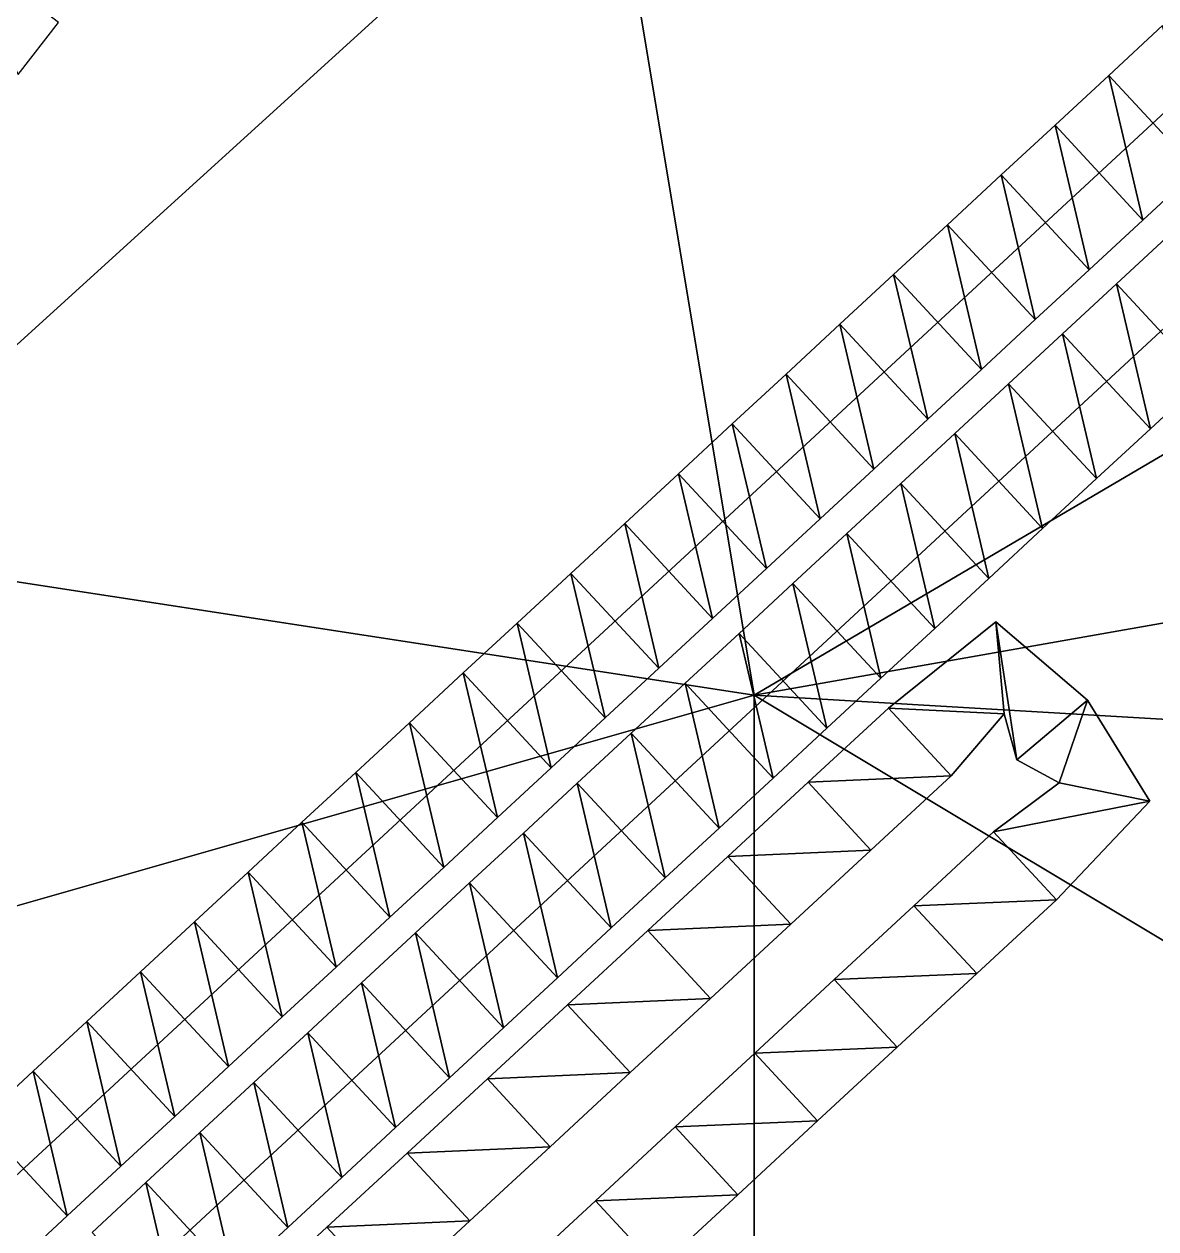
# Model space of a CAD drawing. Header units: metres. Extents: x -1103 to 901, y -902 to 905.
# Drawn here: x -1041.76 to -1011.13, y -532.44 to -499.84 of the extents above; entities that cross this region are included whole.
import ezdxf

# ---------------------------------------------------------------- set-up
doc = ezdxf.new("R2010")
doc.units = ezdxf.units.M
for name, color, linetype in [('OSM_BRIDGES', 6, 'CONTINUOUS'), ('OSM_PLATFORMS', 40, 'CONTINUOUS'), ('OSM_RAIL_AXES', 6, 'CONTINUOUS'), ('OSM_RAIL_SURFACE', 7, 'CONTINUOUS'), ('OSM_TERRAIN', 3, 'CONTINUOUS')]:
    doc.layers.add(name, color=color, linetype=linetype)

msp = doc.modelspace()

# ---------------------------------------------------------------- linework, layer by layer
at = {"layer": 'OSM_BRIDGES'}
for points in [[(-1010.952, -499.878, 12.583), (-1010.952, -499.878, 11.483), (-1012.407, -501.226, 11.479)], [(-1010.952, -499.878, 12.583), (-1012.407, -501.226, 11.479), (-1012.407, -501.226, 12.579)], [(-1010.952, -499.878, 11.483), (-1010.029, -503.794, 11.479), (-1012.407, -501.226, 11.479)], [(-1012.407, -501.226, 12.579), (-1012.407, -501.226, 11.479), (-1013.863, -502.574, 11.475)], [(-1012.407, -501.226, 12.579), (-1013.863, -502.574, 11.475), (-1013.863, -502.574, 12.575)], [(-1012.407, -501.226, 11.479), (-1011.485, -505.142, 11.475), (-1013.863, -502.574, 11.475)], [(-1012.407, -501.226, 11.479), (-1010.029, -503.794, 11.479), (-1011.485, -505.142, 11.475)], [(-1013.863, -502.574, 12.575), (-1013.863, -502.574, 11.475), (-1015.318, -503.921, 11.471)], [(-1013.863, -502.574, 12.575), (-1015.318, -503.921, 11.471), (-1015.318, -503.921, 12.571)], [(-1013.863, -502.574, 11.475), (-1012.94, -506.489, 11.471), (-1015.318, -503.921, 11.471)], [(-1013.863, -502.574, 11.475), (-1011.485, -505.142, 11.475), (-1012.94, -506.489, 11.471)], [(-1015.318, -503.921, 12.571), (-1015.318, -503.921, 11.471), (-1016.774, -505.269, 11.467)], [(-1015.318, -503.921, 12.571), (-1016.774, -505.269, 11.467), (-1016.774, -505.269, 12.567)], [(-1015.318, -503.921, 11.471), (-1014.396, -507.837, 11.467), (-1016.774, -505.269, 11.467)], [(-1015.318, -503.921, 11.471), (-1012.94, -506.489, 11.471), (-1014.396, -507.837, 11.467)], [(-1010.029, -503.794, 12.579), (-1011.485, -505.142, 12.575), (-1011.485, -505.142, 11.475)], [(-1010.029, -503.794, 12.579), (-1011.485, -505.142, 11.475), (-1010.029, -503.794, 11.479)], [(-1016.774, -505.269, 12.567), (-1016.774, -505.269, 11.467), (-1018.229, -506.617, 11.462)], [(-1016.774, -505.269, 12.567), (-1018.229, -506.617, 11.462), (-1018.229, -506.617, 12.562)], [(-1016.774, -505.269, 11.467), (-1015.851, -509.185, 11.462), (-1018.229, -506.617, 11.462)], [(-1016.774, -505.269, 11.467), (-1014.396, -507.837, 11.467), (-1015.851, -509.185, 11.462)], [(-1011.485, -505.142, 12.575), (-1012.94, -506.489, 12.571), (-1012.94, -506.489, 11.471)], [(-1011.485, -505.142, 12.575), (-1012.94, -506.489, 11.471), (-1011.485, -505.142, 11.475)], [(-1010.742, -505.518, 12.621), (-1010.742, -505.518, 11.521), (-1012.201, -506.869, 11.516)], [(-1010.742, -505.518, 12.621), (-1012.201, -506.869, 11.516), (-1012.201, -506.869, 12.616)], [(-1010.742, -505.518, 11.521), (-1009.822, -509.437, 11.516), (-1012.201, -506.869, 11.516)], [(-1018.229, -506.617, 12.562), (-1018.229, -506.617, 11.462), (-1019.684, -507.964, 11.458)], [(-1018.229, -506.617, 12.562), (-1019.684, -507.964, 11.458), (-1019.684, -507.964, 12.558)], [(-1018.229, -506.617, 11.462), (-1017.307, -510.532, 11.458), (-1019.684, -507.964, 11.458)], [(-1018.229, -506.617, 11.462), (-1015.851, -509.185, 11.462), (-1017.307, -510.532, 11.458)], [(-1012.94, -506.489, 12.571), (-1014.396, -507.837, 12.567), (-1014.396, -507.837, 11.467)], [(-1012.94, -506.489, 12.571), (-1014.396, -507.837, 11.467), (-1012.94, -506.489, 11.471)], [(-1012.201, -506.869, 12.616), (-1012.201, -506.869, 11.516), (-1013.66, -508.22, 11.51)], [(-1012.201, -506.869, 12.616), (-1013.66, -508.22, 11.51), (-1013.66, -508.22, 12.61)], [(-1012.201, -506.869, 11.516), (-1011.281, -510.788, 11.51), (-1013.66, -508.22, 11.51)], [(-1012.201, -506.869, 11.516), (-1009.822, -509.437, 11.516), (-1011.281, -510.788, 11.51)], [(-1019.684, -507.964, 12.558), (-1019.684, -507.964, 11.458), (-1021.14, -509.312, 11.454)], [(-1019.684, -507.964, 12.558), (-1021.14, -509.312, 11.454), (-1021.14, -509.312, 12.554)], [(-1019.684, -507.964, 11.458), (-1018.762, -511.88, 11.454), (-1021.14, -509.312, 11.454)], [(-1019.684, -507.964, 11.458), (-1017.307, -510.532, 11.458), (-1018.762, -511.88, 11.454)], [(-1014.396, -507.837, 12.567), (-1015.851, -509.185, 12.562), (-1015.851, -509.185, 11.462)], [(-1014.396, -507.837, 12.567), (-1015.851, -509.185, 11.462), (-1014.396, -507.837, 11.467)], [(-1013.66, -508.22, 12.61), (-1013.66, -508.22, 11.51), (-1015.118, -509.571, 11.505)], [(-1013.66, -508.22, 12.61), (-1015.118, -509.571, 11.505), (-1015.118, -509.571, 12.605)], [(-1013.66, -508.22, 11.51), (-1012.74, -512.139, 11.505), (-1015.118, -509.571, 11.505)], [(-1013.66, -508.22, 11.51), (-1011.281, -510.788, 11.51), (-1012.74, -512.139, 11.505)], [(-1021.14, -509.312, 12.554), (-1021.14, -509.312, 11.454), (-1022.595, -510.66, 11.45)], [(-1021.14, -509.312, 12.554), (-1022.595, -510.66, 11.45), (-1022.595, -510.66, 12.55)], [(-1021.14, -509.312, 11.454), (-1020.217, -513.228, 11.45), (-1022.595, -510.66, 11.45)], [(-1021.14, -509.312, 11.454), (-1018.762, -511.88, 11.454), (-1020.217, -513.228, 11.45)], [(-1015.851, -509.185, 12.562), (-1017.307, -510.532, 12.558), (-1017.307, -510.532, 11.458)], [(-1015.851, -509.185, 12.562), (-1017.307, -510.532, 11.458), (-1015.851, -509.185, 11.462)], [(-1015.118, -509.571, 12.605), (-1015.118, -509.571, 11.505), (-1016.577, -510.922, 11.5)], [(-1015.118, -509.571, 12.605), (-1016.577, -510.922, 11.5), (-1016.577, -510.922, 12.6)], [(-1015.118, -509.571, 11.505), (-1014.199, -513.49, 11.5), (-1016.577, -510.922, 11.5)], [(-1015.118, -509.571, 11.505), (-1012.74, -512.139, 11.505), (-1014.199, -513.49, 11.5)], [(-1009.822, -509.437, 12.616), (-1011.281, -510.788, 12.61), (-1011.281, -510.788, 11.51)], [(-1009.822, -509.437, 12.616), (-1011.281, -510.788, 11.51), (-1009.822, -509.437, 11.516)], [(-1017.307, -510.532, 12.558), (-1018.762, -511.88, 12.554), (-1018.762, -511.88, 11.454)], [(-1017.307, -510.532, 12.558), (-1018.762, -511.88, 11.454), (-1017.307, -510.532, 11.458)], [(-1022.595, -510.66, 12.55), (-1022.595, -510.66, 11.45), (-1024.051, -512.007, 11.446)], [(-1022.595, -510.66, 12.55), (-1024.051, -512.007, 11.446), (-1024.051, -512.007, 12.546)], [(-1022.595, -510.66, 11.45), (-1021.673, -514.575, 11.446), (-1024.051, -512.007, 11.446)], [(-1022.595, -510.66, 11.45), (-1020.217, -513.228, 11.45), (-1021.673, -514.575, 11.446)], [(-1016.577, -510.922, 12.6), (-1016.577, -510.922, 11.5), (-1018.036, -512.273, 11.494)], [(-1016.577, -510.922, 12.6), (-1018.036, -512.273, 11.494), (-1018.036, -512.273, 12.594)], [(-1016.577, -510.922, 11.5), (-1015.658, -514.841, 11.494), (-1018.036, -512.273, 11.494)], [(-1016.577, -510.922, 11.5), (-1014.199, -513.49, 11.5), (-1015.658, -514.841, 11.494)], [(-1011.281, -510.788, 12.61), (-1012.74, -512.139, 12.605), (-1012.74, -512.139, 11.505)], [(-1011.281, -510.788, 12.61), (-1012.74, -512.139, 11.505), (-1011.281, -510.788, 11.51)], [(-1018.762, -511.88, 12.554), (-1020.217, -513.228, 12.55), (-1020.217, -513.228, 11.45)], [(-1018.762, -511.88, 12.554), (-1020.217, -513.228, 11.45), (-1018.762, -511.88, 11.454)], [(-1024.051, -512.007, 12.546), (-1024.051, -512.007, 11.446), (-1025.506, -513.355, 11.441)], [(-1024.051, -512.007, 12.546), (-1025.506, -513.355, 11.441), (-1025.506, -513.355, 12.541)], [(-1024.051, -512.007, 11.446), (-1023.128, -515.923, 11.441), (-1025.506, -513.355, 11.441)], [(-1024.051, -512.007, 11.446), (-1021.673, -514.575, 11.446), (-1023.128, -515.923, 11.441)], [(-1012.74, -512.139, 12.605), (-1014.199, -513.49, 12.6), (-1014.199, -513.49, 11.5)], [(-1012.74, -512.139, 12.605), (-1014.199, -513.49, 11.5), (-1012.74, -512.139, 11.505)], [(-1018.036, -512.273, 12.594), (-1018.036, -512.273, 11.494), (-1019.495, -513.624, 11.489)], [(-1018.036, -512.273, 12.594), (-1019.495, -513.624, 11.489), (-1019.495, -513.624, 12.589)], [(-1018.036, -512.273, 11.494), (-1017.117, -516.192, 11.489), (-1019.495, -513.624, 11.489)], [(-1018.036, -512.273, 11.494), (-1015.658, -514.841, 11.494), (-1017.117, -516.192, 11.489)], [(-1025.506, -513.355, 12.541), (-1025.506, -513.355, 11.441), (-1026.962, -514.703, 11.437)], [(-1025.506, -513.355, 12.541), (-1026.962, -514.703, 11.437), (-1026.962, -514.703, 12.537)], [(-1025.506, -513.355, 11.441), (-1024.584, -517.271, 11.437), (-1026.962, -514.703, 11.437)], [(-1025.506, -513.355, 11.441), (-1023.128, -515.923, 11.441), (-1024.584, -517.271, 11.437)], [(-1020.217, -513.228, 12.55), (-1021.673, -514.575, 12.546), (-1021.673, -514.575, 11.446)], [(-1020.217, -513.228, 12.55), (-1021.673, -514.575, 11.446), (-1020.217, -513.228, 11.45)], [(-1014.199, -513.49, 12.6), (-1015.658, -514.841, 12.594), (-1015.658, -514.841, 11.494)], [(-1014.199, -513.49, 12.6), (-1015.658, -514.841, 11.494), (-1014.199, -513.49, 11.5)], [(-1019.495, -513.624, 12.589), (-1019.495, -513.624, 11.489), (-1020.954, -514.976, 11.484)], [(-1019.495, -513.624, 12.589), (-1020.954, -514.976, 11.484), (-1020.954, -514.976, 12.584)], [(-1019.495, -513.624, 11.489), (-1018.575, -517.543, 11.484), (-1020.954, -514.976, 11.484)], [(-1019.495, -513.624, 11.489), (-1017.117, -516.192, 11.489), (-1018.575, -517.543, 11.484)], [(-1026.962, -514.703, 12.537), (-1026.962, -514.703, 11.437), (-1028.417, -516.05, 11.433)], [(-1026.962, -514.703, 12.537), (-1028.417, -516.05, 11.433), (-1028.417, -516.05, 12.533)], [(-1026.962, -514.703, 11.437), (-1026.039, -518.618, 11.433), (-1028.417, -516.05, 11.433)], [(-1026.962, -514.703, 11.437), (-1024.584, -517.271, 11.437), (-1026.039, -518.618, 11.433)], [(-1021.673, -514.575, 12.546), (-1023.128, -515.923, 12.541), (-1023.128, -515.923, 11.441)], [(-1021.673, -514.575, 12.546), (-1023.128, -515.923, 11.441), (-1021.673, -514.575, 11.446)], [(-1015.658, -514.841, 12.594), (-1017.117, -516.192, 12.589), (-1017.117, -516.192, 11.489)], [(-1015.658, -514.841, 12.594), (-1017.117, -516.192, 11.489), (-1015.658, -514.841, 11.494)], [(-1020.954, -514.976, 12.584), (-1020.954, -514.976, 11.484), (-1022.412, -516.327, 11.478)], [(-1020.954, -514.976, 12.584), (-1022.412, -516.327, 11.478), (-1022.412, -516.327, 12.578)], [(-1020.954, -514.976, 11.484), (-1020.034, -518.894, 11.478), (-1022.412, -516.327, 11.478)], [(-1020.954, -514.976, 11.484), (-1018.575, -517.543, 11.484), (-1020.034, -518.894, 11.478)], [(-1028.417, -516.05, 12.533), (-1028.417, -516.05, 11.433), (-1029.873, -517.398, 11.429)], [(-1028.417, -516.05, 12.533), (-1029.873, -517.398, 11.429), (-1029.873, -517.398, 12.529)], [(-1028.417, -516.05, 11.433), (-1027.495, -519.966, 11.429), (-1029.873, -517.398, 11.429)], [(-1028.417, -516.05, 11.433), (-1026.039, -518.618, 11.433), (-1027.495, -519.966, 11.429)], [(-1023.128, -515.923, 12.541), (-1024.584, -517.271, 12.537), (-1024.584, -517.271, 11.437)], [(-1023.128, -515.923, 12.541), (-1024.584, -517.271, 11.437), (-1023.128, -515.923, 11.441)], [(-1022.412, -516.327, 12.578), (-1022.412, -516.327, 11.478), (-1023.871, -517.678, 11.473)], [(-1022.412, -516.327, 12.578), (-1023.871, -517.678, 11.473), (-1023.871, -517.678, 12.573)], [(-1022.412, -516.327, 11.478), (-1021.493, -520.246, 11.473), (-1023.871, -517.678, 11.473)], [(-1022.412, -516.327, 11.478), (-1020.034, -518.894, 11.478), (-1021.493, -520.246, 11.473)], [(-1017.117, -516.192, 12.589), (-1018.575, -517.543, 12.584), (-1018.575, -517.543, 11.484)], [(-1017.117, -516.192, 12.589), (-1018.575, -517.543, 11.484), (-1017.117, -516.192, 11.489)], [(-1029.873, -517.398, 12.529), (-1029.873, -517.398, 11.429), (-1031.328, -518.746, 11.424)], [(-1029.873, -517.398, 12.529), (-1031.328, -518.746, 11.424), (-1031.328, -518.746, 12.524)], [(-1029.873, -517.398, 11.429), (-1028.95, -521.314, 11.424), (-1031.328, -518.746, 11.424)], [(-1029.873, -517.398, 11.429), (-1027.495, -519.966, 11.429), (-1028.95, -521.314, 11.424)], [(-1024.584, -517.271, 12.537), (-1026.039, -518.618, 12.533), (-1026.039, -518.618, 11.433)], [(-1024.584, -517.271, 12.537), (-1026.039, -518.618, 11.433), (-1024.584, -517.271, 11.437)], [(-1023.871, -517.678, 12.573), (-1023.871, -517.678, 11.473), (-1025.33, -519.029, 11.468)], [(-1023.871, -517.678, 12.573), (-1025.33, -519.029, 11.468), (-1025.33, -519.029, 12.568)], [(-1023.871, -517.678, 11.473), (-1022.952, -521.597, 11.468), (-1025.33, -519.029, 11.468)], [(-1023.871, -517.678, 11.473), (-1021.493, -520.246, 11.473), (-1022.952, -521.597, 11.468)], [(-1018.575, -517.543, 12.584), (-1020.034, -518.894, 12.578), (-1020.034, -518.894, 11.478)], [(-1018.575, -517.543, 12.584), (-1020.034, -518.894, 11.478), (-1018.575, -517.543, 11.484)], [(-1031.328, -518.746, 12.524), (-1031.328, -518.746, 11.424), (-1032.783, -520.093, 11.42)], [(-1031.328, -518.746, 12.524), (-1032.783, -520.093, 11.42), (-1032.783, -520.093, 12.52)], [(-1031.328, -518.746, 11.424), (-1030.405, -522.661, 11.42), (-1032.783, -520.093, 11.42)], [(-1031.328, -518.746, 11.424), (-1028.95, -521.314, 11.424), (-1030.405, -522.661, 11.42)], [(-1026.039, -518.618, 12.533), (-1027.495, -519.966, 12.529), (-1027.495, -519.966, 11.429)], [(-1026.039, -518.618, 12.533), (-1027.495, -519.966, 11.429), (-1026.039, -518.618, 11.433)], [(-1025.33, -519.029, 12.568), (-1025.33, -519.029, 11.468), (-1026.789, -520.38, 11.462)], [(-1025.33, -519.029, 12.568), (-1026.789, -520.38, 11.462), (-1026.789, -520.38, 12.562)], [(-1025.33, -519.029, 11.468), (-1024.411, -522.948, 11.462), (-1026.789, -520.38, 11.462)], [(-1025.33, -519.029, 11.468), (-1022.952, -521.597, 11.468), (-1024.411, -522.948, 11.462)], [(-1020.034, -518.894, 12.578), (-1021.493, -520.246, 12.573), (-1021.493, -520.246, 11.473)], [(-1020.034, -518.894, 12.578), (-1021.493, -520.246, 11.473), (-1020.034, -518.894, 11.478)], [(-1027.495, -519.966, 12.529), (-1028.95, -521.314, 12.524), (-1028.95, -521.314, 11.424)], [(-1027.495, -519.966, 12.529), (-1028.95, -521.314, 11.424), (-1027.495, -519.966, 11.429)], [(-1032.783, -520.093, 12.52), (-1032.783, -520.093, 11.42), (-1034.239, -521.441, 11.416)], [(-1032.783, -520.093, 12.52), (-1034.239, -521.441, 11.416), (-1034.239, -521.441, 12.516)], [(-1032.783, -520.093, 11.42), (-1031.861, -524.009, 11.416), (-1034.239, -521.441, 11.416)], [(-1032.783, -520.093, 11.42), (-1030.405, -522.661, 11.42), (-1031.861, -524.009, 11.416)], [(-1026.789, -520.38, 12.562), (-1026.789, -520.38, 11.462), (-1028.248, -521.731, 11.457)], [(-1026.789, -520.38, 12.562), (-1028.248, -521.731, 11.457), (-1028.248, -521.731, 12.557)], [(-1026.789, -520.38, 11.462), (-1025.87, -524.299, 11.457), (-1028.248, -521.731, 11.457)], [(-1026.789, -520.38, 11.462), (-1024.411, -522.948, 11.462), (-1025.87, -524.299, 11.457)], [(-1021.493, -520.246, 12.573), (-1022.952, -521.597, 12.568), (-1022.952, -521.597, 11.468)], [(-1021.493, -520.246, 12.573), (-1022.952, -521.597, 11.468), (-1021.493, -520.246, 11.473)], [(-1028.95, -521.314, 12.524), (-1030.405, -522.661, 12.52), (-1030.405, -522.661, 11.42)], [(-1028.95, -521.314, 12.524), (-1030.405, -522.661, 11.42), (-1028.95, -521.314, 11.424)], [(-1034.239, -521.441, 12.516), (-1034.239, -521.441, 11.416), (-1035.694, -522.789, 11.412)], [(-1034.239, -521.441, 12.516), (-1035.694, -522.789, 11.412), (-1035.694, -522.789, 12.512)], [(-1034.239, -521.441, 11.416), (-1033.316, -525.357, 11.412), (-1035.694, -522.789, 11.412)], [(-1034.239, -521.441, 11.416), (-1031.861, -524.009, 11.416), (-1033.316, -525.357, 11.412)], [(-1022.952, -521.597, 12.568), (-1024.411, -522.948, 12.562), (-1024.411, -522.948, 11.462)], [(-1022.952, -521.597, 12.568), (-1024.411, -522.948, 11.462), (-1022.952, -521.597, 11.468)], [(-1028.248, -521.731, 12.557), (-1028.248, -521.731, 11.457), (-1029.707, -523.082, 11.452)], [(-1028.248, -521.731, 12.557), (-1029.707, -523.082, 11.452), (-1029.707, -523.082, 12.552)], [(-1028.248, -521.731, 11.457), (-1027.328, -525.65, 11.452), (-1029.707, -523.082, 11.452)], [(-1028.248, -521.731, 11.457), (-1025.87, -524.299, 11.457), (-1027.328, -525.65, 11.452)], [(-1030.405, -522.661, 12.52), (-1031.861, -524.009, 12.516), (-1031.861, -524.009, 11.416)], [(-1030.405, -522.661, 12.52), (-1031.861, -524.009, 11.416), (-1030.405, -522.661, 11.42)], [(-1035.694, -522.789, 12.512), (-1035.694, -522.789, 11.412), (-1037.15, -524.136, 11.408)], [(-1035.694, -522.789, 12.512), (-1037.15, -524.136, 11.408), (-1037.15, -524.136, 12.508)], [(-1035.694, -522.789, 11.412), (-1034.772, -526.704, 11.408), (-1037.15, -524.136, 11.408)], [(-1035.694, -522.789, 11.412), (-1033.316, -525.357, 11.412), (-1034.772, -526.704, 11.408)], [(-1024.411, -522.948, 12.562), (-1025.87, -524.299, 12.557), (-1025.87, -524.299, 11.457)], [(-1024.411, -522.948, 12.562), (-1025.87, -524.299, 11.457), (-1024.411, -522.948, 11.462)], [(-1029.707, -523.082, 12.552), (-1029.707, -523.082, 11.452), (-1031.165, -524.433, 11.446)], [(-1029.707, -523.082, 12.552), (-1031.165, -524.433, 11.446), (-1031.165, -524.433, 12.546)], [(-1029.707, -523.082, 11.452), (-1028.787, -527.001, 11.446), (-1031.165, -524.433, 11.446)], [(-1029.707, -523.082, 11.452), (-1027.328, -525.65, 11.452), (-1028.787, -527.001, 11.446)], [(-1037.15, -524.136, 12.508), (-1037.15, -524.136, 11.408), (-1038.605, -525.484, 11.403)], [(-1037.15, -524.136, 12.508), (-1038.605, -525.484, 11.403), (-1038.605, -525.484, 12.503)], [(-1037.15, -524.136, 11.408), (-1036.227, -528.052, 11.403), (-1038.605, -525.484, 11.403)], [(-1037.15, -524.136, 11.408), (-1034.772, -526.704, 11.408), (-1036.227, -528.052, 11.403)], [(-1031.861, -524.009, 12.516), (-1033.316, -525.357, 12.512), (-1033.316, -525.357, 11.412)], [(-1031.861, -524.009, 12.516), (-1033.316, -525.357, 11.412), (-1031.861, -524.009, 11.416)], [(-1025.87, -524.299, 12.557), (-1027.328, -525.65, 12.552), (-1027.328, -525.65, 11.452)], [(-1025.87, -524.299, 12.557), (-1027.328, -525.65, 11.452), (-1025.87, -524.299, 11.457)], [(-1031.165, -524.433, 12.546), (-1031.165, -524.433, 11.446), (-1032.624, -525.784, 11.441)], [(-1031.165, -524.433, 12.546), (-1032.624, -525.784, 11.441), (-1032.624, -525.784, 12.541)], [(-1031.165, -524.433, 11.446), (-1030.246, -528.352, 11.441), (-1032.624, -525.784, 11.441)], [(-1031.165, -524.433, 11.446), (-1028.787, -527.001, 11.446), (-1030.246, -528.352, 11.441)], [(-1038.605, -525.484, 12.503), (-1038.605, -525.484, 11.403), (-1040.061, -526.832, 11.399)], [(-1038.605, -525.484, 12.503), (-1040.061, -526.832, 11.399), (-1040.061, -526.832, 12.499)], [(-1038.605, -525.484, 11.403), (-1037.683, -529.4, 11.399), (-1040.061, -526.832, 11.399)], [(-1038.605, -525.484, 11.403), (-1036.227, -528.052, 11.403), (-1037.683, -529.4, 11.399)], [(-1033.316, -525.357, 12.512), (-1034.772, -526.704, 12.508), (-1034.772, -526.704, 11.408)], [(-1033.316, -525.357, 12.512), (-1034.772, -526.704, 11.408), (-1033.316, -525.357, 11.412)], [(-1032.624, -525.784, 12.541), (-1032.624, -525.784, 11.441), (-1034.083, -527.135, 11.435)], [(-1032.624, -525.784, 12.541), (-1034.083, -527.135, 11.435), (-1034.083, -527.135, 12.535)], [(-1032.624, -525.784, 11.441), (-1031.705, -529.703, 11.435), (-1034.083, -527.135, 11.435)], [(-1032.624, -525.784, 11.441), (-1030.246, -528.352, 11.441), (-1031.705, -529.703, 11.435)], [(-1027.328, -525.65, 12.552), (-1028.787, -527.001, 12.546), (-1028.787, -527.001, 11.446)], [(-1027.328, -525.65, 12.552), (-1028.787, -527.001, 11.446), (-1027.328, -525.65, 11.452)], [(-1040.061, -526.832, 12.499), (-1040.061, -526.832, 11.399), (-1041.516, -528.179, 11.395)], [(-1040.061, -526.832, 12.499), (-1041.516, -528.179, 11.395), (-1041.516, -528.179, 12.495)], [(-1040.061, -526.832, 11.399), (-1039.138, -530.747, 11.395), (-1041.516, -528.179, 11.395)], [(-1040.061, -526.832, 11.399), (-1037.683, -529.4, 11.399), (-1039.138, -530.747, 11.395)], [(-1034.772, -526.704, 12.508), (-1036.227, -528.052, 12.503), (-1036.227, -528.052, 11.403)], [(-1034.772, -526.704, 12.508), (-1036.227, -528.052, 11.403), (-1034.772, -526.704, 11.408)], [(-1034.083, -527.135, 12.535), (-1034.083, -527.135, 11.435), (-1035.542, -528.486, 11.43)], [(-1034.083, -527.135, 12.535), (-1035.542, -528.486, 11.43), (-1035.542, -528.486, 12.53)], [(-1034.083, -527.135, 11.435), (-1033.164, -531.054, 11.43), (-1035.542, -528.486, 11.43)], [(-1034.083, -527.135, 11.435), (-1031.705, -529.703, 11.435), (-1033.164, -531.054, 11.43)], [(-1028.787, -527.001, 12.546), (-1030.246, -528.352, 12.541), (-1030.246, -528.352, 11.441)], [(-1028.787, -527.001, 12.546), (-1030.246, -528.352, 11.441), (-1028.787, -527.001, 11.446)], [(-1041.516, -528.179, 12.495), (-1041.516, -528.179, 11.395), (-1042.971, -529.527, 11.391)], [(-1041.516, -528.179, 12.495), (-1042.971, -529.527, 11.391), (-1042.971, -529.527, 12.491)], [(-1041.516, -528.179, 11.395), (-1040.594, -532.095, 11.391), (-1042.971, -529.527, 11.391)], [(-1041.516, -528.179, 11.395), (-1039.138, -530.747, 11.395), (-1040.594, -532.095, 11.391)], [(-1036.227, -528.052, 12.503), (-1037.683, -529.4, 12.499), (-1037.683, -529.4, 11.399)], [(-1036.227, -528.052, 12.503), (-1037.683, -529.4, 11.399), (-1036.227, -528.052, 11.403)], [(-1035.542, -528.486, 12.53), (-1035.542, -528.486, 11.43), (-1037.001, -529.838, 11.425)], [(-1035.542, -528.486, 12.53), (-1037.001, -529.838, 11.425), (-1037.001, -529.838, 12.525)], [(-1035.542, -528.486, 11.43), (-1034.623, -532.405, 11.425), (-1037.001, -529.838, 11.425)], [(-1035.542, -528.486, 11.43), (-1033.164, -531.054, 11.43), (-1034.623, -532.405, 11.425)], [(-1030.246, -528.352, 12.541), (-1031.705, -529.703, 12.535), (-1031.705, -529.703, 11.435)], [(-1030.246, -528.352, 12.541), (-1031.705, -529.703, 11.435), (-1030.246, -528.352, 11.441)], [(-1042.971, -529.527, 11.391), (-1040.594, -532.095, 11.391), (-1042.049, -533.443, 11.387)], [(-1037.683, -529.4, 12.499), (-1039.138, -530.747, 12.495), (-1039.138, -530.747, 11.395)], [(-1037.683, -529.4, 12.499), (-1039.138, -530.747, 11.395), (-1037.683, -529.4, 11.399)], [(-1037.001, -529.838, 12.525), (-1037.001, -529.838, 11.425), (-1038.46, -531.189, 11.419)], [(-1037.001, -529.838, 12.525), (-1038.46, -531.189, 11.419), (-1038.46, -531.189, 12.519)], [(-1037.001, -529.838, 11.425), (-1036.081, -533.757, 11.419), (-1038.46, -531.189, 11.419)], [(-1037.001, -529.838, 11.425), (-1034.623, -532.405, 11.425), (-1036.081, -533.757, 11.419)], [(-1031.705, -529.703, 12.535), (-1033.164, -531.054, 12.53), (-1033.164, -531.054, 11.43)], [(-1031.705, -529.703, 12.535), (-1033.164, -531.054, 11.43), (-1031.705, -529.703, 11.435)], [(-1039.138, -530.747, 12.495), (-1040.594, -532.095, 12.491), (-1040.594, -532.095, 11.391)], [(-1039.138, -530.747, 12.495), (-1040.594, -532.095, 11.391), (-1039.138, -530.747, 11.395)], [(-1033.164, -531.054, 12.53), (-1034.623, -532.405, 12.525), (-1034.623, -532.405, 11.425)], [(-1033.164, -531.054, 12.53), (-1034.623, -532.405, 11.425), (-1033.164, -531.054, 11.43)], [(-1038.46, -531.189, 12.519), (-1038.46, -531.189, 11.419), (-1039.918, -532.54, 11.414)], [(-1038.46, -531.189, 12.519), (-1039.918, -532.54, 11.414), (-1039.918, -532.54, 12.514)], [(-1038.46, -531.189, 11.419), (-1037.54, -535.108, 11.414), (-1039.918, -532.54, 11.414)], [(-1038.46, -531.189, 11.419), (-1036.081, -533.757, 11.419), (-1037.54, -535.108, 11.414)], [(-1040.594, -532.095, 12.491), (-1042.049, -533.443, 12.487), (-1042.049, -533.443, 11.387)], [(-1040.594, -532.095, 12.491), (-1042.049, -533.443, 11.387), (-1040.594, -532.095, 11.391)], [(-1034.623, -532.405, 12.525), (-1036.081, -533.757, 12.519), (-1036.081, -533.757, 11.419)], [(-1034.623, -532.405, 12.525), (-1036.081, -533.757, 11.419), (-1034.623, -532.405, 11.425)]]:
    msp.add_3dface(points, dxfattribs=at)
at = {"layer": 'OSM_PLATFORMS'}
for points in [[(-1018.371, -518.351, 15.99), (-1015.238, -518.506, 16.173), (-1015.465, -516.016, 16.173)], [(-1018.371, -518.351, 14.79), (-1018.371, -518.351, 15.99), (-1015.465, -516.016, 16.173)], [(-1018.371, -518.351, 14.79), (-1015.465, -516.016, 16.173), (-1015.465, -516.016, 14.973)], [(-1015.465, -516.016, 16.173), (-1015.238, -518.506, 16.173), (-1014.893, -519.747, 16.19)], [(-1015.465, -516.016, 16.173), (-1014.893, -519.747, 16.19), (-1012.98, -518.137, 16.19)], [(-1015.465, -516.016, 14.973), (-1015.465, -516.016, 16.173), (-1012.98, -518.137, 16.19)], [(-1015.465, -516.016, 14.973), (-1012.98, -518.137, 16.19), (-1012.98, -518.137, 14.99)], [(-1020.541, -520.358, 15.771), (-1016.673, -520.186, 15.99), (-1018.371, -518.351, 15.99)], [(-1020.541, -520.358, 14.571), (-1020.541, -520.358, 15.771), (-1018.371, -518.351, 15.99)], [(-1020.541, -520.358, 14.571), (-1018.371, -518.351, 15.99), (-1018.371, -518.351, 14.79)], [(-1018.371, -518.351, 15.99), (-1016.673, -520.186, 15.99), (-1015.238, -518.506, 16.173)], [(-1012.98, -518.137, 16.19), (-1014.893, -519.747, 16.19), (-1013.747, -520.376, 16.169)], [(-1012.98, -518.137, 16.19), (-1013.747, -520.376, 16.169), (-1011.296, -520.869, 16.169)], [(-1012.98, -518.137, 14.99), (-1012.98, -518.137, 16.19), (-1011.296, -520.869, 16.169)], [(-1012.98, -518.137, 14.99), (-1011.296, -520.869, 16.169), (-1011.296, -520.869, 14.969)], [(-1016.673, -520.186, 14.79), (-1015.238, -518.506, 14.973), (-1015.238, -518.506, 16.173)], [(-1016.673, -520.186, 14.79), (-1015.238, -518.506, 16.173), (-1016.673, -520.186, 15.99)], [(-1015.238, -518.506, 14.973), (-1014.893, -519.747, 14.99), (-1014.893, -519.747, 16.19)], [(-1015.238, -518.506, 14.973), (-1014.893, -519.747, 16.19), (-1015.238, -518.506, 16.173)], [(-1014.893, -519.747, 14.99), (-1013.747, -520.376, 14.969), (-1013.747, -520.376, 16.169)], [(-1014.893, -519.747, 14.99), (-1013.747, -520.376, 16.169), (-1014.893, -519.747, 16.19)], [(-1022.712, -522.365, 15.552), (-1018.844, -522.193, 15.771), (-1020.541, -520.358, 15.771)], [(-1022.712, -522.365, 14.352), (-1022.712, -522.365, 15.552), (-1020.541, -520.358, 15.771)], [(-1022.712, -522.365, 14.352), (-1020.541, -520.358, 15.771), (-1020.541, -520.358, 14.571)], [(-1020.541, -520.358, 15.771), (-1018.844, -522.193, 15.771), (-1016.673, -520.186, 15.99)], [(-1018.844, -522.193, 14.571), (-1016.673, -520.186, 14.79), (-1016.673, -520.186, 15.99)], [(-1018.844, -522.193, 14.571), (-1016.673, -520.186, 15.99), (-1018.844, -522.193, 15.771)], [(-1011.296, -520.869, 16.169), (-1013.747, -520.376, 16.169), (-1015.526, -521.702, 15.95)], [(-1013.747, -520.376, 14.969), (-1015.526, -521.702, 14.75), (-1015.526, -521.702, 15.95)], [(-1013.747, -520.376, 14.969), (-1015.526, -521.702, 15.95), (-1013.747, -520.376, 16.169)], [(-1011.296, -520.869, 16.169), (-1015.526, -521.702, 15.95), (-1013.827, -523.536, 15.95)], [(-1011.296, -520.869, 14.969), (-1011.296, -520.869, 16.169), (-1013.827, -523.536, 15.95)], [(-1011.296, -520.869, 14.969), (-1013.827, -523.536, 15.95), (-1013.827, -523.536, 14.75)], [(-1013.827, -523.536, 15.95), (-1015.526, -521.702, 15.95), (-1017.68, -523.698, 15.733)], [(-1015.526, -521.702, 14.75), (-1017.68, -523.698, 14.533), (-1017.68, -523.698, 15.733)], [(-1015.526, -521.702, 14.75), (-1017.68, -523.698, 15.733), (-1015.526, -521.702, 15.95)], [(-1022.712, -522.365, 15.552), (-1021.014, -524.201, 15.552), (-1018.844, -522.193, 15.771)], [(-1021.014, -524.201, 14.352), (-1018.844, -522.193, 14.571), (-1018.844, -522.193, 15.771)], [(-1021.014, -524.201, 14.352), (-1018.844, -522.193, 15.771), (-1021.014, -524.201, 15.552)], [(-1024.882, -524.373, 15.439), (-1021.014, -524.201, 15.552), (-1022.712, -522.365, 15.552)], [(-1024.882, -524.373, 14.239), (-1024.882, -524.373, 15.439), (-1022.712, -522.365, 15.552)], [(-1024.882, -524.373, 14.239), (-1022.712, -522.365, 15.552), (-1022.712, -522.365, 14.352)], [(-1013.827, -523.536, 15.95), (-1017.68, -523.698, 15.733), (-1015.981, -525.531, 15.733)], [(-1013.827, -523.536, 14.75), (-1013.827, -523.536, 15.95), (-1015.981, -525.531, 15.733)], [(-1013.827, -523.536, 14.75), (-1015.981, -525.531, 15.733), (-1015.981, -525.531, 14.533)], [(-1015.981, -525.531, 15.733), (-1017.68, -523.698, 15.733), (-1019.835, -525.693, 15.515)], [(-1017.68, -523.698, 14.533), (-1019.835, -525.693, 14.315), (-1019.835, -525.693, 15.515)], [(-1017.68, -523.698, 14.533), (-1019.835, -525.693, 15.515), (-1017.68, -523.698, 15.733)], [(-1024.882, -524.373, 15.439), (-1023.185, -526.208, 15.439), (-1021.014, -524.201, 15.552)], [(-1023.185, -526.208, 14.239), (-1021.014, -524.201, 14.352), (-1021.014, -524.201, 15.552)], [(-1023.185, -526.208, 14.239), (-1021.014, -524.201, 15.552), (-1023.185, -526.208, 15.439)], [(-1027.053, -526.38, 15.333), (-1023.185, -526.208, 15.439), (-1024.882, -524.373, 15.439)], [(-1027.053, -526.38, 14.133), (-1027.053, -526.38, 15.333), (-1024.882, -524.373, 15.439)], [(-1027.053, -526.38, 14.133), (-1024.882, -524.373, 15.439), (-1024.882, -524.373, 14.239)], [(-1015.981, -525.531, 15.733), (-1019.835, -525.693, 15.515), (-1018.136, -527.527, 15.515)], [(-1015.981, -525.531, 14.533), (-1015.981, -525.531, 15.733), (-1018.136, -527.527, 15.515)], [(-1015.981, -525.531, 14.533), (-1018.136, -527.527, 15.515), (-1018.136, -527.527, 14.315)], [(-1018.136, -527.527, 15.515), (-1019.835, -525.693, 15.515), (-1021.989, -527.689, 15.297)], [(-1019.835, -525.693, 14.315), (-1021.989, -527.689, 14.097), (-1021.989, -527.689, 15.297)], [(-1019.835, -525.693, 14.315), (-1021.989, -527.689, 15.297), (-1019.835, -525.693, 15.515)], [(-1027.053, -526.38, 15.333), (-1025.355, -528.215, 15.333), (-1023.185, -526.208, 15.439)], [(-1025.355, -528.215, 14.133), (-1023.185, -526.208, 14.239), (-1023.185, -526.208, 15.439)], [(-1025.355, -528.215, 14.133), (-1023.185, -526.208, 15.439), (-1025.355, -528.215, 15.333)], [(-1029.223, -528.387, 15.227), (-1025.355, -528.215, 15.333), (-1027.053, -526.38, 15.333)], [(-1029.223, -528.387, 14.027), (-1029.223, -528.387, 15.227), (-1027.053, -526.38, 15.333)], [(-1029.223, -528.387, 14.027), (-1027.053, -526.38, 15.333), (-1027.053, -526.38, 14.133)], [(-1018.136, -527.527, 15.515), (-1021.989, -527.689, 15.297), (-1020.29, -529.523, 15.297)], [(-1018.136, -527.527, 14.315), (-1018.136, -527.527, 15.515), (-1020.29, -529.523, 15.297)], [(-1018.136, -527.527, 14.315), (-1020.29, -529.523, 15.297), (-1020.29, -529.523, 14.097)], [(-1020.29, -529.523, 15.297), (-1021.989, -527.689, 15.297), (-1024.143, -529.685, 15.147)], [(-1021.989, -527.689, 14.097), (-1024.143, -529.685, 13.947), (-1024.143, -529.685, 15.147)], [(-1021.989, -527.689, 14.097), (-1024.143, -529.685, 15.147), (-1021.989, -527.689, 15.297)], [(-1029.223, -528.387, 15.227), (-1027.526, -530.223, 15.227), (-1025.355, -528.215, 15.333)], [(-1027.526, -530.223, 14.027), (-1025.355, -528.215, 14.133), (-1025.355, -528.215, 15.333)], [(-1027.526, -530.223, 14.027), (-1025.355, -528.215, 15.333), (-1027.526, -530.223, 15.227)], [(-1031.394, -530.395, 15.121), (-1027.526, -530.223, 15.227), (-1029.223, -528.387, 15.227)], [(-1031.394, -530.395, 13.921), (-1031.394, -530.395, 15.121), (-1029.223, -528.387, 15.227)], [(-1031.394, -530.395, 13.921), (-1029.223, -528.387, 15.227), (-1029.223, -528.387, 14.027)], [(-1020.29, -529.523, 15.297), (-1024.143, -529.685, 15.147), (-1022.444, -531.519, 15.147)], [(-1020.29, -529.523, 14.097), (-1020.29, -529.523, 15.297), (-1022.444, -531.519, 15.147)], [(-1020.29, -529.523, 14.097), (-1022.444, -531.519, 15.147), (-1022.444, -531.519, 13.947)], [(-1022.444, -531.519, 15.147), (-1024.143, -529.685, 15.147), (-1026.298, -531.681, 15.042)], [(-1024.143, -529.685, 13.947), (-1026.298, -531.681, 13.842), (-1026.298, -531.681, 15.042)], [(-1024.143, -529.685, 13.947), (-1026.298, -531.681, 15.042), (-1024.143, -529.685, 15.147)], [(-1033.564, -532.402, 15.015), (-1029.696, -532.23, 15.121), (-1031.394, -530.395, 15.121)], [(-1033.564, -532.402, 13.815), (-1033.564, -532.402, 15.015), (-1031.394, -530.395, 15.121)], [(-1033.564, -532.402, 13.815), (-1031.394, -530.395, 15.121), (-1031.394, -530.395, 13.921)], [(-1031.394, -530.395, 15.121), (-1029.696, -532.23, 15.121), (-1027.526, -530.223, 15.227)], [(-1029.696, -532.23, 13.921), (-1027.526, -530.223, 14.027), (-1027.526, -530.223, 15.227)], [(-1029.696, -532.23, 13.921), (-1027.526, -530.223, 15.227), (-1029.696, -532.23, 15.121)], [(-1024.599, -533.515, 15.042), (-1026.298, -531.681, 15.042), (-1028.452, -533.677, 14.937)], [(-1026.298, -531.681, 13.842), (-1028.452, -533.677, 13.737), (-1028.452, -533.677, 14.937)], [(-1026.298, -531.681, 13.842), (-1028.452, -533.677, 14.937), (-1026.298, -531.681, 15.042)], [(-1022.444, -531.519, 15.147), (-1026.298, -531.681, 15.042), (-1024.599, -533.515, 15.042)], [(-1022.444, -531.519, 13.947), (-1022.444, -531.519, 15.147), (-1024.599, -533.515, 15.042)], [(-1022.444, -531.519, 13.947), (-1024.599, -533.515, 15.042), (-1024.599, -533.515, 13.842)], [(-1035.735, -534.41, 14.91), (-1031.867, -534.238, 15.015), (-1033.564, -532.402, 15.015)], [(-1035.735, -534.41, 13.71), (-1035.735, -534.41, 14.91), (-1033.564, -532.402, 15.015)], [(-1035.735, -534.41, 13.71), (-1033.564, -532.402, 15.015), (-1033.564, -532.402, 13.815)], [(-1033.564, -532.402, 15.015), (-1031.867, -534.238, 15.015), (-1029.696, -532.23, 15.121)], [(-1031.867, -534.238, 13.815), (-1029.696, -532.23, 13.921), (-1029.696, -532.23, 15.121)], [(-1031.867, -534.238, 13.815), (-1029.696, -532.23, 15.121), (-1031.867, -534.238, 15.015)]]:
    msp.add_3dface(points, dxfattribs=at)
at = {"layer": 'OSM_RAIL_AXES'}
for points in [[(-911.593, -410.075, 12.748), (-1002.486, -494.424, 12.485), (-1100, -584.718, 12.205)], [(-908.509, -413.072, 12.872), (-964.329, -464.918, 12.667), (-1100, -590.57, 12.174)]]:
    msp.add_polyline3d(points, dxfattribs=at)
at = {"layer": 'OSM_RAIL_SURFACE'}
for points in [[(-1041.918, -501.206, 15.193), (-1040.831, -499.799, 15.195), (-1043.601, -497.659, 15.272)], [(-1010.952, -499.878, 12.583), (-1012.407, -501.226, 12.579), (-1010.029, -503.794, 12.579)], [(-1012.407, -501.226, 12.579), (-1013.863, -502.574, 12.575), (-1011.485, -505.142, 12.575)], [(-1012.407, -501.226, 12.579), (-1011.485, -505.142, 12.575), (-1010.029, -503.794, 12.579)], [(-1013.863, -502.574, 12.575), (-1015.318, -503.921, 12.571), (-1012.94, -506.489, 12.571)], [(-1013.863, -502.574, 12.575), (-1012.94, -506.489, 12.571), (-1011.485, -505.142, 12.575)], [(-1015.318, -503.921, 12.571), (-1016.774, -505.269, 12.567), (-1014.396, -507.837, 12.567)], [(-1015.318, -503.921, 12.571), (-1014.396, -507.837, 12.567), (-1012.94, -506.489, 12.571)], [(-1016.774, -505.269, 12.567), (-1018.229, -506.617, 12.562), (-1015.851, -509.185, 12.562)], [(-1016.774, -505.269, 12.567), (-1015.851, -509.185, 12.562), (-1014.396, -507.837, 12.567)], [(-1010.742, -505.518, 12.621), (-1012.201, -506.869, 12.616), (-1009.822, -509.437, 12.616)], [(-1018.229, -506.617, 12.562), (-1019.684, -507.964, 12.558), (-1017.307, -510.532, 12.558)], [(-1018.229, -506.617, 12.562), (-1017.307, -510.532, 12.558), (-1015.851, -509.185, 12.562)], [(-1012.201, -506.869, 12.616), (-1013.66, -508.22, 12.61), (-1011.281, -510.788, 12.61)], [(-1012.201, -506.869, 12.616), (-1011.281, -510.788, 12.61), (-1009.822, -509.437, 12.616)], [(-1019.684, -507.964, 12.558), (-1021.14, -509.312, 12.554), (-1018.762, -511.88, 12.554)], [(-1019.684, -507.964, 12.558), (-1018.762, -511.88, 12.554), (-1017.307, -510.532, 12.558)], [(-1013.66, -508.22, 12.61), (-1015.118, -509.571, 12.605), (-1012.74, -512.139, 12.605)], [(-1013.66, -508.22, 12.61), (-1012.74, -512.139, 12.605), (-1011.281, -510.788, 12.61)], [(-1021.14, -509.312, 12.554), (-1022.595, -510.66, 12.55), (-1020.217, -513.228, 12.55)], [(-1021.14, -509.312, 12.554), (-1020.217, -513.228, 12.55), (-1018.762, -511.88, 12.554)], [(-1015.118, -509.571, 12.605), (-1016.577, -510.922, 12.6), (-1014.199, -513.49, 12.6)], [(-1015.118, -509.571, 12.605), (-1014.199, -513.49, 12.6), (-1012.74, -512.139, 12.605)], [(-1022.595, -510.66, 12.55), (-1024.051, -512.007, 12.546), (-1021.673, -514.575, 12.546)], [(-1022.595, -510.66, 12.55), (-1021.673, -514.575, 12.546), (-1020.217, -513.228, 12.55)], [(-1016.577, -510.922, 12.6), (-1018.036, -512.273, 12.594), (-1015.658, -514.841, 12.594)], [(-1016.577, -510.922, 12.6), (-1015.658, -514.841, 12.594), (-1014.199, -513.49, 12.6)], [(-1024.051, -512.007, 12.546), (-1025.506, -513.355, 12.541), (-1023.128, -515.923, 12.541)], [(-1024.051, -512.007, 12.546), (-1023.128, -515.923, 12.541), (-1021.673, -514.575, 12.546)], [(-1018.036, -512.273, 12.594), (-1019.495, -513.624, 12.589), (-1017.117, -516.192, 12.589)], [(-1018.036, -512.273, 12.594), (-1017.117, -516.192, 12.589), (-1015.658, -514.841, 12.594)], [(-1025.506, -513.355, 12.541), (-1026.962, -514.703, 12.537), (-1024.584, -517.271, 12.537)], [(-1025.506, -513.355, 12.541), (-1024.584, -517.271, 12.537), (-1023.128, -515.923, 12.541)], [(-1019.495, -513.624, 12.589), (-1020.954, -514.976, 12.584), (-1018.575, -517.543, 12.584)], [(-1019.495, -513.624, 12.589), (-1018.575, -517.543, 12.584), (-1017.117, -516.192, 12.589)], [(-1026.962, -514.703, 12.537), (-1028.417, -516.05, 12.533), (-1026.039, -518.618, 12.533)], [(-1026.962, -514.703, 12.537), (-1026.039, -518.618, 12.533), (-1024.584, -517.271, 12.537)], [(-1020.954, -514.976, 12.584), (-1022.412, -516.327, 12.578), (-1020.034, -518.894, 12.578)], [(-1020.954, -514.976, 12.584), (-1020.034, -518.894, 12.578), (-1018.575, -517.543, 12.584)], [(-1028.417, -516.05, 12.533), (-1029.873, -517.398, 12.529), (-1027.495, -519.966, 12.529)], [(-1028.417, -516.05, 12.533), (-1027.495, -519.966, 12.529), (-1026.039, -518.618, 12.533)], [(-1022.412, -516.327, 12.578), (-1023.871, -517.678, 12.573), (-1021.493, -520.246, 12.573)], [(-1022.412, -516.327, 12.578), (-1021.493, -520.246, 12.573), (-1020.034, -518.894, 12.578)], [(-1029.873, -517.398, 12.529), (-1031.328, -518.746, 12.524), (-1028.95, -521.314, 12.524)], [(-1029.873, -517.398, 12.529), (-1028.95, -521.314, 12.524), (-1027.495, -519.966, 12.529)], [(-1023.871, -517.678, 12.573), (-1025.33, -519.029, 12.568), (-1022.952, -521.597, 12.568)], [(-1023.871, -517.678, 12.573), (-1022.952, -521.597, 12.568), (-1021.493, -520.246, 12.573)], [(-1031.328, -518.746, 12.524), (-1032.783, -520.093, 12.52), (-1030.405, -522.661, 12.52)], [(-1031.328, -518.746, 12.524), (-1030.405, -522.661, 12.52), (-1028.95, -521.314, 12.524)], [(-1025.33, -519.029, 12.568), (-1026.789, -520.38, 12.562), (-1024.411, -522.948, 12.562)], [(-1025.33, -519.029, 12.568), (-1024.411, -522.948, 12.562), (-1022.952, -521.597, 12.568)], [(-1032.783, -520.093, 12.52), (-1034.239, -521.441, 12.516), (-1031.861, -524.009, 12.516)], [(-1032.783, -520.093, 12.52), (-1031.861, -524.009, 12.516), (-1030.405, -522.661, 12.52)], [(-1026.789, -520.38, 12.562), (-1028.248, -521.731, 12.557), (-1025.87, -524.299, 12.557)], [(-1026.789, -520.38, 12.562), (-1025.87, -524.299, 12.557), (-1024.411, -522.948, 12.562)], [(-1034.239, -521.441, 12.516), (-1035.694, -522.789, 12.512), (-1033.316, -525.357, 12.512)], [(-1034.239, -521.441, 12.516), (-1033.316, -525.357, 12.512), (-1031.861, -524.009, 12.516)], [(-1028.248, -521.731, 12.557), (-1029.707, -523.082, 12.552), (-1027.328, -525.65, 12.552)], [(-1028.248, -521.731, 12.557), (-1027.328, -525.65, 12.552), (-1025.87, -524.299, 12.557)], [(-1035.694, -522.789, 12.512), (-1037.15, -524.136, 12.508), (-1034.772, -526.704, 12.508)], [(-1035.694, -522.789, 12.512), (-1034.772, -526.704, 12.508), (-1033.316, -525.357, 12.512)], [(-1029.707, -523.082, 12.552), (-1031.165, -524.433, 12.546), (-1028.787, -527.001, 12.546)], [(-1029.707, -523.082, 12.552), (-1028.787, -527.001, 12.546), (-1027.328, -525.65, 12.552)], [(-1037.15, -524.136, 12.508), (-1038.605, -525.484, 12.503), (-1036.227, -528.052, 12.503)], [(-1037.15, -524.136, 12.508), (-1036.227, -528.052, 12.503), (-1034.772, -526.704, 12.508)], [(-1031.165, -524.433, 12.546), (-1032.624, -525.784, 12.541), (-1030.246, -528.352, 12.541)], [(-1031.165, -524.433, 12.546), (-1030.246, -528.352, 12.541), (-1028.787, -527.001, 12.546)], [(-1038.605, -525.484, 12.503), (-1040.061, -526.832, 12.499), (-1037.683, -529.4, 12.499)], [(-1038.605, -525.484, 12.503), (-1037.683, -529.4, 12.499), (-1036.227, -528.052, 12.503)], [(-1032.624, -525.784, 12.541), (-1034.083, -527.135, 12.535), (-1031.705, -529.703, 12.535)], [(-1032.624, -525.784, 12.541), (-1031.705, -529.703, 12.535), (-1030.246, -528.352, 12.541)], [(-1040.061, -526.832, 12.499), (-1041.516, -528.179, 12.495), (-1039.138, -530.747, 12.495)], [(-1040.061, -526.832, 12.499), (-1039.138, -530.747, 12.495), (-1037.683, -529.4, 12.499)], [(-1034.083, -527.135, 12.535), (-1035.542, -528.486, 12.53), (-1033.164, -531.054, 12.53)], [(-1034.083, -527.135, 12.535), (-1033.164, -531.054, 12.53), (-1031.705, -529.703, 12.535)], [(-1041.516, -528.179, 12.495), (-1042.971, -529.527, 12.491), (-1040.594, -532.095, 12.491)], [(-1041.516, -528.179, 12.495), (-1040.594, -532.095, 12.491), (-1039.138, -530.747, 12.495)], [(-1035.542, -528.486, 12.53), (-1037.001, -529.838, 12.525), (-1034.623, -532.405, 12.525)], [(-1035.542, -528.486, 12.53), (-1034.623, -532.405, 12.525), (-1033.164, -531.054, 12.53)], [(-1042.971, -529.527, 12.491), (-1042.049, -533.443, 12.487), (-1040.594, -532.095, 12.491)], [(-1037.001, -529.838, 12.525), (-1038.46, -531.189, 12.519), (-1036.081, -533.757, 12.519)], [(-1037.001, -529.838, 12.525), (-1036.081, -533.757, 12.519), (-1034.623, -532.405, 12.525)], [(-1038.46, -531.189, 12.519), (-1039.918, -532.54, 12.514), (-1037.54, -535.108, 12.514)], [(-1038.46, -531.189, 12.519), (-1037.54, -535.108, 12.514), (-1036.081, -533.757, 12.519)]]:
    msp.add_3dface(points, dxfattribs=at)
at = {"layer": 'OSM_TERRAIN'}
for points in [[(-1048, -514, 14.992), (-1026, -494, 14.91), (-1042, -492, 15.206)], [(-1048, -514, 14.992), (-1022, -518, 14.934), (-1026, -494, 14.91)], [(-1022, -518, 14.934), (-988, -498, 15.937), (-1026, -494, 14.91)], [(-1022, -518, 14.934), (-988, -512, 16.72), (-988, -498, 15.937)], [(-1022, -518, 14.934), (-988, -520, 16.544), (-988, -512, 16.72)], [(-1064, -530, 14.353), (-1022, -518, 14.934), (-1048, -514, 14.992)], [(-1064, -530, 14.353), (-1022, -550, 13.184), (-1022, -518, 14.934)], [(-1022, -550, 13.184), (-1002, -530, 15.286), (-1022, -518, 14.934)], [(-1002, -530, 15.286), (-988, -520, 16.544), (-1022, -518, 14.934)], [(-1046, -554, 13.914), (-1022, -550, 13.184), (-1064, -530, 14.353)], [(-1022, -550, 13.184), (-1010, -542, 14.146), (-1002, -530, 15.286)]]:
    msp.add_3dface(points, dxfattribs=at)

doc.saveas('drawing.dxf')
